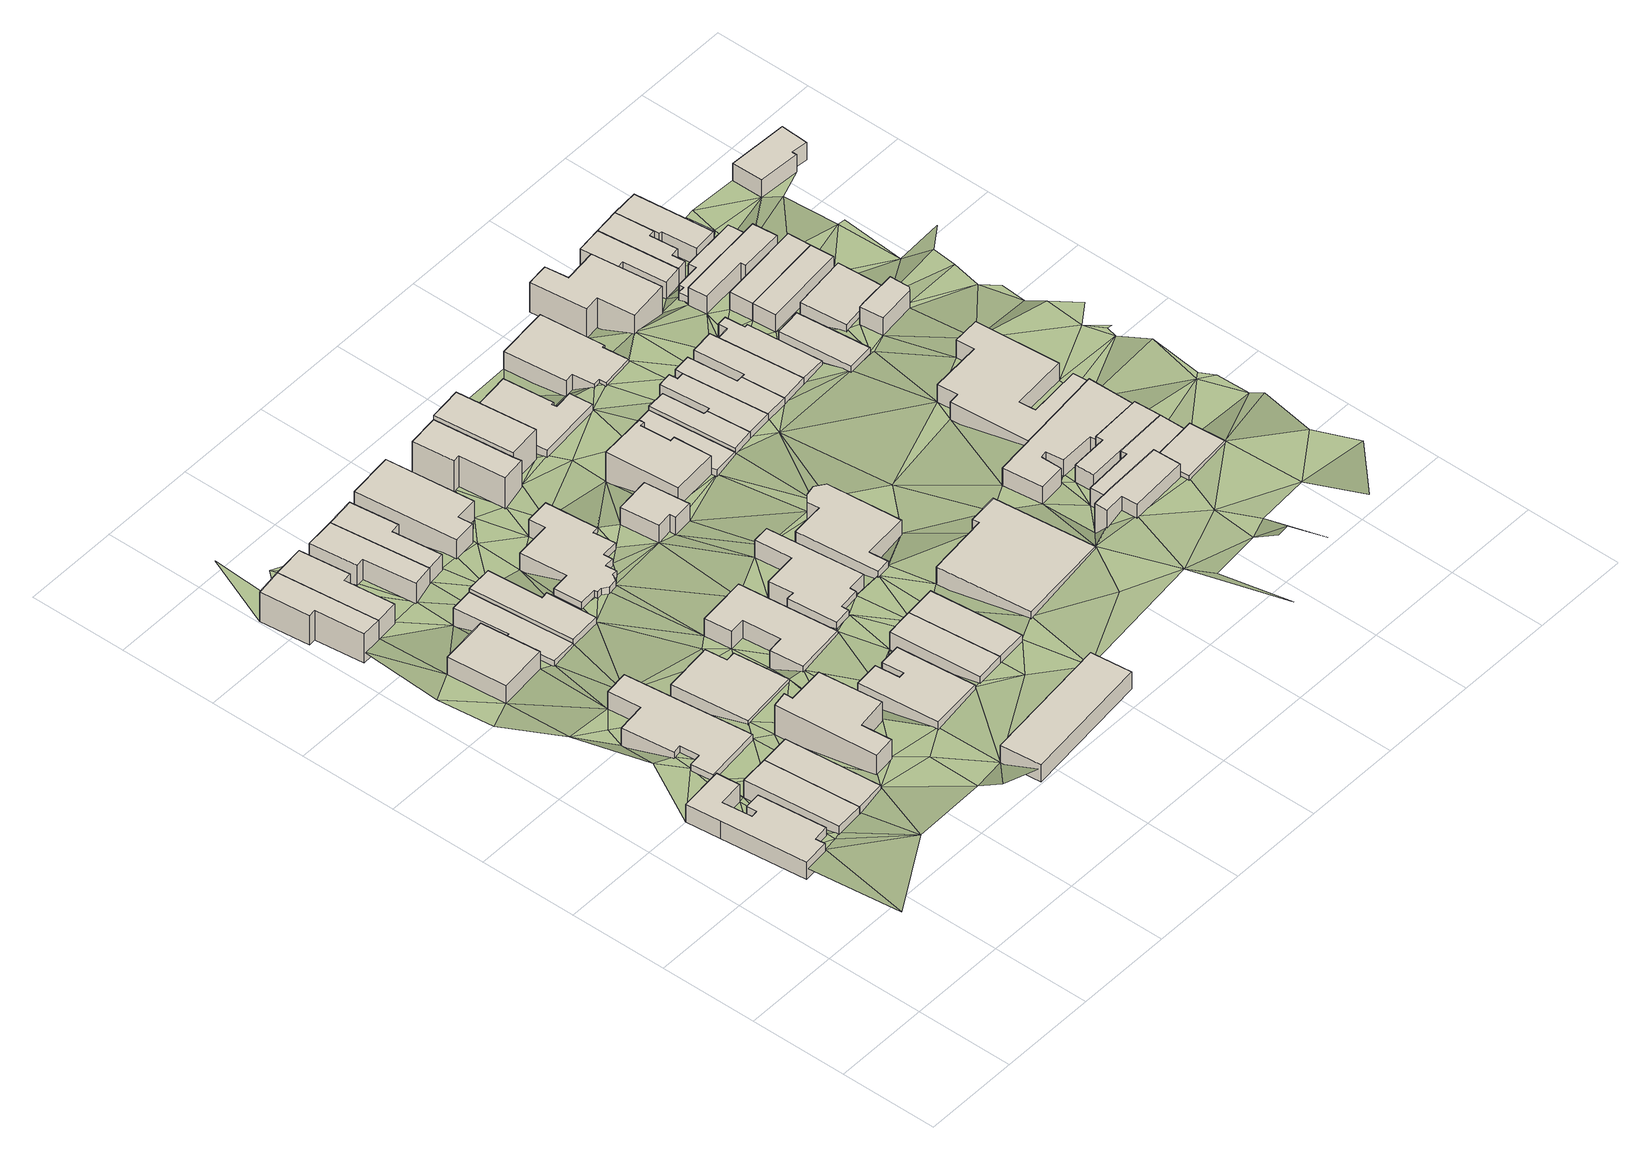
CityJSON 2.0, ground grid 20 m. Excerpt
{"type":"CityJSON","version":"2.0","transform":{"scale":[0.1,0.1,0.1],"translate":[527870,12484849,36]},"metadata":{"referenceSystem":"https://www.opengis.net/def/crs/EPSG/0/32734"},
"CityObjects":{
"building1":{"type":"Building","attributes":{"address":"3 Coronation Road Walmer Estate Cape Town","building":"house","building:levels":1,"building_height":4.1,"plus_code":"4FRW3C8R+6WP","ground_height":64.71,"roof_height":68.81},"geometry":[{"type":"Solid","lod":"1","boundaries":[[[[0,1,2,3]],[[1,4,5,2]],[[4,6,7,5]],[[6,8,9,7]],[[8,10,11,9]],[[10,12,13,11]],[[12,14,15,13]],[[14,16,17,15]],[[16,18,19,17]],[[18,20,21,19]],[[20,22,23,21]],[[22,24,25,23]],[[24,0,3,25]],[[3,2,5,7,9,11,13,15,17,19,21,23,25]],[[24,22,20,18,16,14,12,10,8,6,4,1,0]]]]}]},
"building2":{"type":"Building","attributes":{"address":"5 Coronation Road Walmer Estate Cape Town","building":"house","building:levels":1,"building_height":4.1,"plus_code":"4FRW3C8R+6XV","ground_height":64.71,"roof_height":68.81},"geometry":[{"type":"Solid","lod":"1","boundaries":[[[[26,27,28,29]],[[27,30,31,28]],[[30,32,33,31]],[[32,26,29,33]],[[29,28,31,33]],[[32,30,27,26]]]]}]},
"building3":{"type":"Building","attributes":{"address":"7 Coronation Road Walmer Estate Cape Town","building":"house","building:levels":1,"building_height":4.1,"plus_code":"4FRW3C8R+7X5","ground_height":64.71,"roof_height":68.81},"geometry":[{"type":"Solid","lod":"1","boundaries":[[[[27,26,29,28]],[[26,34,35,29]],[[34,36,37,35]],[[36,27,28,37]],[[28,29,35,37]],[[36,34,26,27]]]]}]},
"building4":{"type":"Building","attributes":{"address":"8 Princess Street Walmer Estate Cape Town","building":"house","building:levels":1,"building_height":4.1,"plus_code":"4FRW3C8R+9X4","ground_height":61.66,"roof_height":65.76},"geometry":[{"type":"Solid","lod":"1","boundaries":[[[[38,39,40,41]],[[39,42,43,40]],[[42,44,45,43]],[[44,46,47,45]],[[46,48,49,47]],[[48,50,51,49]],[[50,52,53,51]],[[52,54,55,53]],[[54,56,57,55]],[[56,38,41,57]],[[41,40,43,45,47,49,51,53,55,57]],[[56,54,52,50,48,46,44,42,39,38]]]]}]},
"building5":{"type":"Building","attributes":{"address":"5 Princess Street Walmer Estate Cape Town","building":"house","building:levels":1,"building_height":4.1,"plus_code":"4FRW3C8R+FXM","ground_height":58.16,"roof_height":62.26},"geometry":[{"type":"Solid","lod":"1","boundaries":[[[[58,59,60,61]],[[59,62,63,60]],[[62,64,65,63]],[[64,58,61,65]],[[61,60,63,65]],[[64,62,59,58]]]]}]},
"building6":{"type":"Building","attributes":{"address":"9 Coronation Road Walmer Estate Cape Town","building":"house","building:levels":2,"building_height":6.9,"plus_code":"4FRW3C8V+72H","ground_height":65.66,"roof_height":72.56},"geometry":[{"type":"Solid","lod":"1","boundaries":[[[[66,67,68,69]],[[67,70,71,68]],[[70,72,73,71]],[[72,74,75,73]],[[74,76,77,75]],[[76,78,79,77]],[[78,80,81,79]],[[80,66,69,81]],[[69,68,71,73,75,77,79,81]],[[80,78,76,74,72,70,67,66]]]]}]},
"building7":{"type":"Building","attributes":{"address":"49 Lever Street Walmer Estate Cape Town","building":"house","building:levels":2,"building_height":6.9,"plus_code":"4FRW3C8R+JWG","ground_height":52.29,"roof_height":59.19},"geometry":[{"type":"Solid","lod":"1","boundaries":[[[[82,83,84,85]],[[83,86,87,84]],[[86,88,89,87]],[[88,90,91,89]],[[90,92,93,91]],[[92,82,85,93]],[[85,84,87,89,91,93]],[[92,90,88,86,83,82]]]]}]},
"building8":{"type":"Building","attributes":{"address":"10 Princess Street Walmer Estate Cape Town","building":"house","building:levels":1,"building_height":4.1,"plus_code":"4FRW3C8V+82X","ground_height":61.66,"roof_height":65.76},"geometry":[{"type":"Solid","lod":"1","boundaries":[[[[94,95,96,97]],[[95,98,99,96]],[[98,100,101,99]],[[100,102,103,101]],[[102,104,105,103]],[[104,94,97,105]],[[97,96,99,101,103,105]],[[104,102,100,98,95,94]]]]}]},
"building9":{"type":"Building","attributes":{"address":"47 Lever Street Walmer Estate Cape Town","building":"house","building:levels":2,"building_height":6.9,"plus_code":"4FRW3C8R+HXJ","ground_height":52.29,"roof_height":59.19},"geometry":[{"type":"Solid","lod":"1","boundaries":[[[[82,92,93,85]],[[92,106,107,93]],[[106,108,109,107]],[[108,110,111,109]],[[110,112,113,111]],[[112,82,85,113]],[[85,93,107,109,111,113]],[[112,110,108,106,92,82]]]]}]},
"building10":{"type":"Building","attributes":{"address":"7 Princess Street Walmer Estate Cape Town","building":"house","building:levels":1,"building_height":4.1,"plus_code":"4FRW3C8V+G26","ground_height":54.96,"roof_height":59.06},"geometry":[{"type":"Solid","lod":"1","boundaries":[[[[114,115,116,117]],[[115,118,119,116]],[[118,120,121,119]],[[120,122,123,121]],[[122,124,125,123]],[[124,114,117,125]],[[117,116,119,121,123,125]],[[124,122,120,118,115,114]]]]}]},
"building11":{"type":"Building","attributes":{"address":"11 Coronation Road Walmer Estate Cape Town","building":"house","building:levels":1,"building_height":4.1,"plus_code":"4FRW3C8V+64R","ground_height":65.66,"roof_height":69.76},"geometry":[{"type":"Solid","lod":"1","boundaries":[[[[126,127,128,129]],[[127,130,131,128]],[[130,132,133,131]],[[132,134,135,133]],[[134,136,137,135]],[[136,138,139,137]],[[138,140,141,139]],[[140,126,129,141]],[[129,128,131,133,135,137,139,141]],[[140,138,136,134,132,130,127,126]]]]}]},
"building12":{"type":"Building","attributes":{"address":"7A Princess Street Walmer Estate Cape Town","building":"house","building:levels":1,"building_height":4.1,"plus_code":"4FRW3C8V+G2G","ground_height":55.88,"roof_height":59.98},"geometry":[{"type":"Solid","lod":"1","boundaries":[[[[142,143,144,145]],[[143,146,147,144]],[[146,148,149,147]],[[148,150,151,149]],[[150,152,153,151]],[[152,142,145,153]],[[145,144,147,149,151,153]],[[152,150,148,146,143,142]]]]}]},
"building13":{"type":"Building","attributes":{"address":"45 Lever Street Walmer Estate Cape Town","building":"house","building:levels":2,"building_height":6.9,"plus_code":"4FRW3C8V+H2R","ground_height":52.29,"roof_height":59.19},"geometry":[{"type":"Solid","lod":"1","boundaries":[[[[154,155,156,157]],[[155,158,159,156]],[[158,160,161,159]],[[160,162,163,161]],[[162,164,165,163]],[[164,154,157,165]],[[157,156,159,161,163,165]],[[164,162,160,158,155,154]]]]}]},
"building14":{"type":"Building","attributes":{"address":"Walmer Estate Cape Town","building":"yes","building:levels":1,"building_height":4.1,"plus_code":"4FRW3C8V+549","ground_height":68.45,"roof_height":72.55},"geometry":[{"type":"Solid","lod":"1","boundaries":[[[[166,167,168,169]],[[167,170,171,168]],[[170,172,173,171]],[[172,166,169,173]],[[169,168,171,173]],[[172,170,167,166]]]]}]},
"building15":{"type":"Building","attributes":{"address":"12 Princess Street Walmer Estate Cape Town","building":"house","building:levels":1,"building_height":4.1,"plus_code":"4FRW3C8V+946","ground_height":62.31,"roof_height":66.41},"geometry":[{"type":"Solid","lod":"1","boundaries":[[[[174,175,176,177]],[[175,178,179,176]],[[178,180,181,179]],[[180,182,183,181]],[[182,184,185,183]],[[184,186,187,185]],[[186,188,189,187]],[[188,174,177,189]],[[177,176,179,181,183,185,187,189]],[[188,186,184,182,180,178,175,174]]]]}]},
"building16":{"type":"Building","attributes":{"address":"43 Lever Street Walmer Estate Cape Town","building":"house","building:levels":2,"building_height":6.9,"plus_code":"4FRW3C8V+H2V","ground_height":52.29,"roof_height":59.19},"geometry":[{"type":"Solid","lod":"1","boundaries":[[[[154,164,165,157]],[[164,190,191,165]],[[190,192,193,191]],[[192,194,195,193]],[[194,196,197,195]],[[196,154,157,197]],[[157,165,191,193,195,197]],[[196,194,192,190,164,154]]]]}]},
"building17":{"type":"Building","attributes":{"address":"13 Coronation Road Walmer Estate Cape Town","building":"house","building:levels":1,"building_height":4.1,"plus_code":"4FRW3C8V+752","ground_height":66.36,"roof_height":70.46},"geometry":[{"type":"Solid","lod":"1","boundaries":[[[[198,199,200,201]],[[199,202,203,200]],[[202,204,205,203]],[[204,198,201,205]],[[201,200,203,205]],[[204,202,199,198]]]]}]},
"building18":{"type":"Building","attributes":{"address":"11 Princess Street Walmer Estate Cape Town","building":"house","building:levels":1,"building_height":4.1,"plus_code":"4FRW3C8V+G39","ground_height":55.88,"roof_height":59.98},"geometry":[{"type":"Solid","lod":"1","boundaries":[[[[206,207,208,209]],[[207,210,211,208]],[[210,212,213,211]],[[212,214,215,213]],[[214,216,217,215]],[[216,218,219,217]],[[218,220,221,219]],[[220,222,223,221]],[[222,224,225,223]],[[224,226,227,225]],[[226,228,229,227]],[[228,230,231,229]],[[230,232,233,231]],[[232,234,235,233]],[[234,236,237,235]],[[236,238,239,237]],[[238,240,241,239]],[[240,242,243,241]],[[242,244,245,243]],[[244,206,209,245]],[[209,208,211,213,215,217,219,221,223,225,227,229,231,233,235,237,239,241,243,245]],[[244,242,240,238,236,234,232,230,228,226,224,222,220,218,216,214,212,210,207,206]]]]}]},
"building19":{"type":"Building","attributes":{"address":"15 Coronation Road Walmer Estate Cape Town","building":"house","building:levels":1,"building_height":4.1,"plus_code":"4FRW3C8V+758","ground_height":66.36,"roof_height":70.46},"geometry":[{"type":"Solid","lod":"1","boundaries":[[[[199,198,201,200]],[[198,246,247,201]],[[246,248,249,247]],[[248,199,200,249]],[[200,201,247,249]],[[248,246,198,199]]]]}]},
"building20":{"type":"Building","attributes":{"address":"41 Lever Street Walmer Estate Cape Town","building":"house","building:levels":2,"building_height":6.9,"plus_code":"4FRW3C8V+J37","ground_height":53,"roof_height":59.9},"geometry":[{"type":"Solid","lod":"1","boundaries":[[[[250,251,252,253]],[[251,254,255,252]],[[254,256,257,255]],[[256,258,259,257]],[[258,260,261,259]],[[260,250,253,261]],[[253,252,255,257,259,261]],[[260,258,256,254,251,250]]]]}]},
"building21":{"type":"Building","attributes":{"address":"14 Princess Street Walmer Estate Cape Town","building":"house","building:levels":1,"building_height":4.1,"plus_code":"4FRW3C8V+95C","ground_height":63.28,"roof_height":67.38},"geometry":[{"type":"Solid","lod":"1","boundaries":[[[[262,263,264,265]],[[263,266,267,264]],[[266,268,269,267]],[[268,270,271,269]],[[270,272,273,271]],[[272,274,275,273]],[[274,276,277,275]],[[276,278,279,277]],[[278,280,281,279]],[[280,282,283,281]],[[282,284,285,283]],[[284,262,265,285]],[[265,264,267,269,271,273,275,277,279,281,283,285]],[[284,282,280,278,276,274,272,270,268,266,263,262]]]]}]},
"building22":{"type":"Building","attributes":{"address":"9A Princess Street Walmer Estate Cape Town","building":"house","building:levels":1,"building_height":4.1,"plus_code":"4FRW3C8V+F5R","ground_height":60.06,"roof_height":64.16},"geometry":[{"type":"Solid","lod":"1","boundaries":[[[[286,287,288,289]],[[287,290,291,288]],[[290,292,293,291]],[[292,294,295,293]],[[294,296,297,295]],[[296,286,289,297]],[[289,288,291,293,295,297]],[[296,294,292,290,287,286]]]]}]},
"building23":{"type":"Building","attributes":{"address":"39 Lever Street Walmer Estate Cape Town","building":"house","building:levels":3,"building_height":9.7,"plus_code":"4FRW3C8V+H4V","ground_height":53,"roof_height":62.7},"geometry":[{"type":"Solid","lod":"1","boundaries":[[[[298,299,300,301]],[[299,302,303,300]],[[302,304,305,303]],[[304,306,307,305]],[[306,308,309,307]],[[308,310,311,309]],[[310,298,301,311]],[[301,300,303,305,307,309,311]],[[310,308,306,304,302,299,298]]]]}]},
"building24":{"type":"Building","attributes":{"address":"16 Princess Street Walmer Estate Cape Town","building":"house","building:levels":1,"building_height":4.1,"plus_code":"4FRW3C8V+96F","ground_height":63.28,"roof_height":67.38},"geometry":[{"type":"Solid","lod":"1","boundaries":[[[[312,313,314,315]],[[313,316,317,314]],[[316,318,319,317]],[[318,320,321,319]],[[320,322,323,321]],[[322,324,325,323]],[[324,326,327,325]],[[326,328,329,327]],[[328,330,331,329]],[[330,312,315,331]],[[315,314,317,319,321,323,325,327,329,331]],[[330,328,326,324,322,320,318,316,313,312]]]]}]},
"building25":{"type":"Building","attributes":{"address":"17 Coronation Road Walmer Estate Cape Town","building":"house","building:levels":1,"building_height":4.1,"plus_code":"4FRW3C8V+77C","ground_height":66.36,"roof_height":70.46},"geometry":[{"type":"Solid","lod":"1","boundaries":[[[[332,333,334,335]],[[333,336,337,334]],[[336,338,339,337]],[[338,340,341,339]],[[340,342,343,341]],[[342,332,335,343]],[[335,334,337,339,341,343]],[[342,340,338,336,333,332]]]]}]},
"building26":{"type":"Building","attributes":{"address":"37 Lever Street Walmer Estate Cape Town","building":"house","building:levels":3,"building_height":9.7,"plus_code":"4FRW3C8V+J49","ground_height":54.08,"roof_height":63.78},"geometry":[{"type":"Solid","lod":"1","boundaries":[[[[344,345,346,347]],[[345,348,349,346]],[[348,350,351,349]],[[350,344,347,351]],[[347,346,349,351]],[[350,348,345,344]]]]}]},
"building27":{"type":"Building","attributes":{"address":"11 Princess Street Walmer Estate Cape Town","building":"house","building:levels":2,"building_height":6.9,"plus_code":"4FRW3C8V+G55","ground_height":57.05,"roof_height":63.95},"geometry":[{"type":"Solid","lod":"1","boundaries":[[[[352,353,354,355]],[[353,356,357,354]],[[356,358,359,357]],[[358,360,361,359]],[[360,362,363,361]],[[362,364,365,363]],[[364,366,367,365]],[[366,368,369,367]],[[368,352,355,369]],[[355,354,357,359,361,363,365,367,369]],[[368,366,364,362,360,358,356,353,352]]]]}]},
"building28":{"type":"Building","attributes":{"address":"35 Lever Street Walmer Estate Cape Town","building":"house","building:levels":1,"building_height":4.1,"plus_code":"4FRW3C8V+J5H","ground_height":54.08,"roof_height":58.18},"geometry":[{"type":"Solid","lod":"1","boundaries":[[[[370,371,372,373]],[[371,374,375,372]],[[374,376,377,375]],[[376,378,379,377]],[[378,380,381,379]],[[380,382,383,381]],[[382,384,385,383]],[[384,370,373,385]],[[373,372,375,377,379,381,383,385]],[[384,382,380,378,376,374,371,370]]]]}]},
"building29":{"type":"Building","attributes":{"address":"15 Princess Street Walmer Estate Cape Town","building":"house","building:levels":1,"building_height":4.1,"plus_code":"4FRW3C8V+G6G","ground_height":57.05,"roof_height":61.15},"geometry":[{"type":"Solid","lod":"1","boundaries":[[[[386,387,388,389]],[[387,364,390,388]],[[364,362,391,390]],[[362,392,393,391]],[[392,394,395,393]],[[394,353,396,395]],[[353,352,397,396]],[[352,398,399,397]],[[398,400,401,399]],[[400,386,389,401]],[[389,388,390,391,393,395,396,397,399,401]],[[400,398,352,353,394,392,362,364,387,386]]]]}]},
"building30":{"type":"Building","attributes":{"address":"17 Princess Street Walmer Estate Cape Town","building":"house","building:levels":1,"building_height":4.1,"plus_code":"4FRW3C8V+G72","ground_height":57.95,"roof_height":62.05},"geometry":[{"type":"Solid","lod":"1","boundaries":[[[[402,403,404,405]],[[403,406,407,404]],[[406,408,409,407]],[[408,410,411,409]],[[410,412,413,411]],[[412,402,405,413]],[[405,404,407,409,411,413]],[[412,410,408,406,403,402]]]]}]},
"building31":{"type":"Building","attributes":{"address":"21 Coronation Road Walmer Estate Cape Town","building":"house","building:levels":2,"building_height":6.9,"plus_code":"4FRW3C8V+69V","ground_height":67.24,"roof_height":74.14},"geometry":[{"type":"Solid","lod":"1","boundaries":[[[[414,415,416,417]],[[415,418,419,416]],[[418,420,421,419]],[[420,422,423,421]],[[422,424,425,423]],[[424,426,427,425]],[[426,414,417,427]],[[417,416,419,421,423,425,427]],[[426,424,422,420,418,415,414]]]]}]},
"building32":{"type":"Building","attributes":{"address":"19 Princess Street Walmer Estate Cape Town","building":"house","building:levels":1,"building_height":4.1,"plus_code":"4FRW3C8V+G7M","ground_height":57.95,"roof_height":62.05},"geometry":[{"type":"Solid","lod":"1","boundaries":[[[[428,429,430,431]],[[429,432,433,430]],[[432,434,435,433]],[[434,436,437,435]],[[436,438,439,437]],[[438,403,404,439]],[[403,402,405,404]],[[402,428,431,405]],[[431,430,433,435,437,439,404,405]],[[402,403,438,436,434,432,429,428]]]]}]},
"building33":{"type":"Building","attributes":{"address":"33 Lever Street Walmer Estate Cape Town","building":"house","building:levels":1,"building_height":4.1,"plus_code":"4FRW3C8V+J7J","ground_height":54.08,"roof_height":58.18},"geometry":[{"type":"Solid","lod":"1","boundaries":[[[[440,441,442,443]],[[441,444,445,442]],[[444,446,447,445]],[[446,448,449,447]],[[448,450,451,449]],[[450,452,453,451]],[[452,454,455,453]],[[454,456,457,455]],[[456,458,459,457]],[[458,440,443,459]],[[443,442,445,447,449,451,453,455,457,459]],[[458,456,454,452,450,448,446,444,441,440]]]]}]},
"building34":{"type":"Building","attributes":{"address":"21 Princess Street Walmer Estate Cape Town","building":"house","building:levels":1,"building_height":4.1,"plus_code":"4FRW3C8V+G7Q","ground_height":57.95,"roof_height":62.05},"geometry":[{"type":"Solid","lod":"1","boundaries":[[[[460,461,462,463]],[[461,464,465,462]],[[464,466,467,465]],[[466,429,430,467]],[[429,428,431,430]],[[428,468,469,431]],[[468,460,463,469]],[[463,462,465,467,430,431,469]],[[468,428,429,466,464,461,460]]]]}]},
"building35":{"type":"Building","attributes":{"address":"72 Upper Park Road Walmer Estate Cape Town","building":"house","building:levels":1,"building_height":4.1,"plus_code":"4FRW3C8V+798","ground_height":67.97,"roof_height":72.07},"geometry":[{"type":"Solid","lod":"1","boundaries":[[[[470,471,472,473]],[[471,474,475,472]],[[474,476,477,475]],[[476,478,479,477]],[[478,480,481,479]],[[480,482,483,481]],[[482,470,473,483]],[[473,472,475,477,479,481,483]],[[482,480,478,476,474,471,470]]]]}]},
"building36":{"type":"Building","attributes":{"address":"68 Upper Park Road Walmer Estate Cape Town","building":"house","building:levels":1,"building_height":4.1,"plus_code":"4FRW3C8V+89G","ground_height":67.24,"roof_height":71.34},"geometry":[{"type":"Solid","lod":"1","boundaries":[[[[484,485,486,487]],[[485,488,489,486]],[[488,490,491,489]],[[490,492,493,491]],[[492,494,495,493]],[[494,496,497,495]],[[496,498,499,497]],[[498,500,501,499]],[[500,502,503,501]],[[502,484,487,503]],[[487,486,489,491,493,495,497,499,501,503]],[[502,500,498,496,494,492,490,488,485,484]]]]}]},
"building37":{"type":"Building","attributes":{"address":"70 Upper Park Road Walmer Estate Cape Town","building":"house","building:levels":1,"building_height":4.1,"plus_code":"4FRW3C8V+79Q","ground_height":67.97,"roof_height":72.07},"geometry":[{"type":"Solid","lod":"1","boundaries":[[[[476,504,505,477]],[[504,506,507,505]],[[506,508,509,507]],[[508,510,511,509]],[[510,512,513,511]],[[512,478,479,513]],[[478,476,477,479]],[[477,505,507,509,511,513,479]],[[478,512,510,508,506,504,476]]]]}]},
"building38":{"type":"Building","attributes":{"address":"23 Princess Street Walmer Estate Cape Town","building":"house","building:levels":1,"building_height":4.1,"plus_code":"4FRW3C8V+G8M","ground_height":57.95,"roof_height":62.05},"geometry":[{"type":"Solid","lod":"1","boundaries":[[[[514,515,516,517]],[[515,518,519,516]],[[518,520,521,519]],[[520,460,463,521]],[[460,468,469,463]],[[468,522,523,469]],[[522,514,517,523]],[[517,516,519,521,463,469,523]],[[522,468,460,520,518,515,514]]]]}]},
"building39":{"type":"Building","attributes":{"address":"74 Upper Park Road Walmer Estate Cape Town","building":"house","building:levels":1,"building_height":4.1,"plus_code":"4FRW3C8V+6CV","ground_height":67.97,"roof_height":72.07},"geometry":[{"type":"Solid","lod":"1","boundaries":[[[[474,471,472,475]],[[471,524,525,472]],[[524,526,527,525]],[[526,528,529,527]],[[528,474,475,529]],[[475,472,525,527,529]],[[528,526,524,471,474]]]]}]},
"building40":{"type":"Building","attributes":{"address":"25 Princess Street Walmer Estate Cape Town","building":"house","building:levels":1,"building_height":4.1,"plus_code":"4FRW3C8V+G8H","ground_height":57.95,"roof_height":62.05},"geometry":[{"type":"Solid","lod":"1","boundaries":[[[[514,522,523,517]],[[522,530,531,523]],[[530,532,533,531]],[[532,534,535,533]],[[534,536,537,535]],[[536,538,539,537]],[[538,540,541,539]],[[540,514,517,541]],[[517,523,531,533,535,537,539,541]],[[540,538,536,534,532,530,522,514]]]]}]},
"building41":{"type":"Building","attributes":{"address":"20 Princess Street Walmer Estate Cape Town","building":"house","building:levels":1,"building_height":4.1,"plus_code":"4FRW3C8V+99H","ground_height":64.78,"roof_height":68.88},"geometry":[{"type":"Solid","lod":"1","boundaries":[[[[542,543,544,545]],[[543,546,547,544]],[[546,548,549,547]],[[548,550,551,549]],[[550,552,553,551]],[[552,554,555,553]],[[554,556,557,555]],[[556,558,559,557]],[[558,560,561,559]],[[560,562,563,561]],[[562,564,565,563]],[[564,542,545,565]],[[545,544,547,549,551,553,555,557,559,561,563,565]],[[564,562,560,558,556,554,552,550,548,546,543,542]]]]}]},
"building42":{"type":"Building","attributes":{"address":"31 Lever Street Walmer Estate Cape Town","building":"house","building:levels":2,"building_height":6.9,"plus_code":"4FRW3C8V+J8V","ground_height":54.93,"roof_height":61.83},"geometry":[{"type":"Solid","lod":"1","boundaries":[[[[566,567,568,569]],[[567,570,571,568]],[[570,572,573,571]],[[572,574,575,573]],[[574,576,577,575]],[[576,578,579,577]],[[578,580,581,579]],[[580,566,569,581]],[[569,568,571,573,575,577,579,581]],[[580,578,576,574,572,570,567,566]]]]}]},
"building43":{"type":"Building","attributes":{"address":"27 Princess Street Walmer Estate Cape Town","building":"house","building:levels":1,"building_height":4.1,"plus_code":"4FRW3C8V+G93","ground_height":58.44,"roof_height":62.54},"geometry":[{"type":"Solid","lod":"1","boundaries":[[[[582,583,584,585]],[[583,586,587,584]],[[586,588,589,587]],[[588,582,585,589]],[[585,584,587,589]],[[588,586,583,582]]]]}]},
"building44":{"type":"Building","attributes":{"address":"29 Lever Street Walmer Estate Cape Town","building":"house","building:levels":1,"building_height":4.1,"plus_code":"4FRW3C8V+J9M","ground_height":55.48,"roof_height":59.58},"geometry":[{"type":"Solid","lod":"1","boundaries":[[[[590,591,592,593]],[[591,594,595,592]],[[594,596,597,595]],[[596,598,599,597]],[[598,600,601,599]],[[600,590,593,601]],[[593,592,595,597,599,601]],[[600,598,596,594,591,590]]]]}]},
"building45":{"type":"Building","attributes":{"address":"66A Upper Park Road Walmer Estate Cape Town","building":"house","building:levels":1,"building_height":4.1,"plus_code":"4FRW3C8V+FCW","ground_height":61.55,"roof_height":65.65},"geometry":[{"type":"Solid","lod":"1","boundaries":[[[[602,603,604,605]],[[603,606,607,604]],[[606,608,609,607]],[[608,610,611,609]],[[610,612,613,611]],[[612,602,605,613]],[[605,604,607,609,611,613]],[[612,610,608,606,603,602]]]]}]},
"building46":{"type":"Building","attributes":{"address":"66 Upper Park Road Walmer Estate Cape Town","building":"house","building:levels":1,"building_height":4.1,"plus_code":"4FRW3C8V+GC7","ground_height":58.44,"roof_height":62.54},"geometry":[{"type":"Solid","lod":"1","boundaries":[[[[614,615,616,617]],[[615,618,619,616]],[[618,620,621,619]],[[620,622,623,621]],[[622,624,625,623]],[[624,614,617,625]],[[617,616,619,621,623,625]],[[624,622,620,618,615,614]]]]}]},
"building47":{"type":"Building","attributes":{"address":"Upper Park Road Walmer Estate Cape Town","building":"house","building:levels":1,"building_height":4.1,"plus_code":"4FRW3C8V+HC2","ground_height":58.44,"roof_height":62.54},"geometry":[{"type":"Solid","lod":"1","boundaries":[[[[626,627,628,629]],[[627,630,631,628]],[[630,632,633,631]],[[632,626,629,633]],[[629,628,631,633]],[[632,630,627,626]]]]}]},
"building48":{"type":"Building","attributes":{"address":"60 Upper Park Road Walmer Estate Cape Town","building":"house","building:levels":1,"building_height":4.1,"plus_code":"4FRW3C8V+H9X","ground_height":58.44,"roof_height":62.54},"geometry":[{"type":"Solid","lod":"1","boundaries":[[[[634,635,636,637]],[[635,638,639,636]],[[638,640,641,639]],[[640,642,643,641]],[[642,644,645,643]],[[644,646,647,645]],[[646,634,637,647]],[[637,636,639,641,643,645,647]],[[646,644,642,640,638,635,634]]]]}]},
"building49":{"type":"Building","attributes":{"address":"62 Upper Park Road Walmer Estate Cape Town","building":"house","building:levels":1,"building_height":4.1,"plus_code":"4FRW3C8V+HC6","ground_height":58.44,"roof_height":62.54},"geometry":[{"type":"Solid","lod":"1","boundaries":[[[[627,626,629,628]],[[626,648,649,629]],[[648,650,651,649]],[[650,627,628,651]],[[628,629,649,651]],[[650,648,626,627]]]]}]},
"building50":{"type":"Building","attributes":{"address":"27 Lever Street Walmer Estate Cape Town","building":"house","building:levels":1,"building_height":4.1,"plus_code":"4FRW3C8V+J9W","ground_height":55.48,"roof_height":59.58},"geometry":[{"type":"Solid","lod":"1","boundaries":[[[[652,590,593,653]],[[590,600,601,593]],[[600,654,655,601]],[[654,656,657,655]],[[656,658,659,657]],[[658,660,661,659]],[[660,662,663,661]],[[662,652,653,663]],[[653,593,601,655,657,659,661,663]],[[662,660,658,656,654,600,590,652]]]]}]},
"building51":{"type":"Building","attributes":{"address":"58 Upper Park Road Walmer Estate Cape Town","building":"house","building:levels":1,"building_height":4.1,"plus_code":"4FRW3C8V+J95","ground_height":55.48,"roof_height":59.58},"geometry":[{"type":"Solid","lod":"1","boundaries":[[[[664,665,666,667]],[[665,668,669,666]],[[668,670,671,669]],[[670,672,673,671]],[[672,674,675,673]],[[674,676,677,675]],[[676,678,679,677]],[[678,664,667,679]],[[667,666,669,671,673,675,677,679]],[[678,676,674,672,670,668,665,664]]]]}]},
"building52":{"type":"Building","attributes":{"address":"25 Lever Street Walmer Estate Cape Town","building":"house","building:levels":1,"building_height":4.1,"plus_code":"4FRW3C8V+MC6","ground_height":55.48,"roof_height":59.58},"geometry":[{"type":"Solid","lod":"1","boundaries":[[[[680,652,653,681]],[[652,662,663,653]],[[662,682,683,663]],[[682,684,685,683]],[[684,686,687,685]],[[686,688,689,687]],[[688,690,691,689]],[[690,680,681,691]],[[681,653,663,683,685,687,689,691]],[[690,688,686,684,682,662,652,680]]]]}]},
"building53":{"type":"Building","attributes":{"address":"19 Lever Street Walmer Estate Cape Town","building":"house","building:levels":1,"building_height":4.1,"plus_code":"4FRW3C8V+JGJ","ground_height":55.81,"roof_height":59.91},"geometry":[{"type":"Solid","lod":"1","boundaries":[[[[692,693,694,695]],[[693,696,697,694]],[[696,698,699,697]],[[698,700,701,699]],[[700,702,703,701]],[[702,692,695,703]],[[695,694,697,699,701,703]],[[702,700,698,696,693,692]]]]}]},
"terrain1":{"type":"TINRelief","geometry":[{"type":"CompositeSurface","lod":"1","boundaries":[[[704,705,706]],[[704,707,705]],[[708,705,709]],[[10,16,14]],[[14,12,10]],[[710,708,709]],[[707,709,705]],[[710,709,711]],[[16,10,18]],[[707,711,709]],[[711,8,710]],[[18,10,8]],[[22,20,712]],[[30,8,711]],[[713,22,712]],[[714,711,707]],[[18,8,30]],[[20,18,30]],[[30,715,20]],[[715,716,20]],[[20,716,712]],[[715,30,27]],[[707,717,714]],[[712,718,713]],[[716,715,27]],[[44,713,718]],[[44,719,713]],[[718,712,720]],[[720,721,718]],[[44,722,719]],[[707,723,717]],[[724,719,58]],[[27,725,716]],[[726,724,58]],[[39,719,722]],[[722,44,42]],[[719,39,58]],[[717,727,36]],[[36,725,27]],[[726,58,64]],[[39,722,42]],[[727,717,728]],[[64,729,726]],[[727,80,36]],[[36,80,725]],[[730,717,723]],[[717,730,728]],[[731,725,80]],[[59,58,39]],[[731,95,725]],[[729,64,732]],[[80,78,731]],[[723,733,167]],[[725,95,38]],[[723,167,730]],[[38,734,39]],[[735,728,736]],[[733,737,167]],[[39,734,59]],[[738,728,730]],[[64,118,732]],[[76,739,78]],[[731,78,740]],[[736,728,738]],[[730,167,738]],[[62,118,64]],[[95,741,38]],[[59,734,742]],[[74,739,76]],[[59,742,62]],[[734,38,743]],[[744,83,82]],[[739,740,78]],[[118,745,732]],[[742,746,62]],[[736,738,140]],[[118,62,746]],[[140,74,736]],[[740,739,74]],[[747,745,748]],[[749,38,741]],[[750,743,38]],[[167,751,738]],[[752,745,118]],[[748,745,752]],[[82,112,753]],[[749,750,38]],[[754,740,74]],[[74,140,754]],[[755,756,741]],[[748,752,757]],[[748,155,112]],[[752,118,142]],[[757,155,748]],[[740,184,756]],[[740,754,184]],[[112,155,753]],[[754,140,138]],[[758,757,752]],[[741,756,178]],[[178,749,741]],[[178,756,184]],[[752,142,759]],[[751,167,760]],[[132,138,136]],[[136,134,132]],[[753,155,154]],[[178,175,749]],[[750,749,175]],[[182,178,184]],[[759,142,152]],[[754,138,761]],[[180,178,182]],[[762,750,763]],[[202,138,132]],[[762,152,764]],[[167,765,760]],[[152,766,759]],[[763,767,762]],[[763,750,768]],[[769,770,751]],[[175,771,750]],[[132,770,202]],[[751,760,769]],[[202,761,138]],[[750,771,768]],[[769,202,770]],[[768,772,763]],[[152,762,212]],[[212,762,767]],[[773,766,152]],[[175,774,771]],[[766,775,776]],[[760,777,769]],[[212,767,778]],[[773,775,766]],[[771,779,768]],[[175,780,774]],[[152,781,773]],[[152,212,781]],[[761,782,272]],[[783,761,202]],[[782,761,783]],[[773,250,775]],[[272,780,761]],[[250,784,775]],[[202,199,783]],[[777,760,785]],[[786,787,774]],[[788,773,781]],[[268,780,272]],[[268,272,270]],[[760,765,785]],[[789,786,790]],[[791,783,199]],[[781,212,207]],[[792,783,793]],[[774,780,292]],[[786,774,292]],[[788,781,794]],[[793,783,791]],[[210,207,212]],[[795,788,794]],[[780,268,263]],[[199,248,791]],[[796,790,797]],[[292,790,786]],[[781,207,794]],[[765,798,785]],[[799,250,260]],[[292,780,263]],[[797,790,292]],[[800,793,791]],[[263,268,266]],[[284,801,793]],[[248,785,798]],[[791,248,800]],[[802,797,803]],[[207,804,794]],[[793,800,284]],[[290,803,797]],[[290,797,292]],[[805,260,794]],[[206,804,207]],[[794,804,805]],[[248,798,340]],[[800,248,340]],[[263,296,292]],[[798,765,806]],[[299,260,805]],[[294,292,296]],[[284,800,322]],[[804,807,805]],[[296,263,262]],[[322,262,284]],[[804,206,808]],[[340,809,800]],[[299,344,260]],[[262,286,296]],[[206,803,366]],[[290,366,803]],[[318,262,322]],[[366,290,287]],[[810,806,765]],[[808,206,811]],[[287,286,812]],[[813,328,809]],[[316,286,262]],[[340,814,809]],[[812,815,287]],[[816,817,808]],[[320,318,322]],[[798,806,335]],[[811,206,366]],[[318,316,262]],[[815,366,287]],[[812,286,818]],[[816,808,819]],[[814,813,809]],[[819,808,811]],[[820,814,340]],[[815,812,818]],[[286,316,818]],[[819,371,816]],[[350,816,371]],[[821,815,818]],[[806,810,335]],[[822,818,316]],[[366,387,811]],[[813,814,823]],[[824,810,825]],[[350,371,826]],[[827,813,828]],[[387,366,364]],[[811,829,819]],[[830,818,822]],[[828,813,823]],[[360,831,832]],[[831,360,358]],[[833,360,832]],[[822,827,834]],[[810,835,335]],[[387,829,811]],[[360,833,392]],[[362,360,392]],[[370,826,371]],[[836,418,335]],[[335,490,823]],[[837,810,824]],[[835,836,335]],[[490,335,418]],[[834,830,822]],[[834,827,828]],[[838,839,840]],[[823,488,828]],[[387,410,829]],[[488,823,490]],[[836,835,841]],[[839,838,842]],[[835,810,843]],[[418,482,490]],[[470,482,418]],[[826,370,441]],[[843,810,837]],[[844,370,839]],[[834,845,830]],[[839,842,844]],[[410,436,829]],[[842,829,846]],[[490,482,847]],[[848,837,849]],[[408,850,851]],[[842,846,844]],[[408,436,410]],[[370,844,441]],[[852,408,851]],[[846,829,853]],[[854,845,834]],[[436,853,829]],[[408,852,436]],[[488,552,828]],[[847,482,510]],[[510,482,512]],[[855,844,846]],[[837,848,856]],[[857,856,848]],[[837,856,843]],[[846,853,858]],[[835,843,859]],[[860,847,510]],[[548,834,828]],[[860,861,847]],[[512,482,480]],[[862,854,834]],[[863,861,860]],[[864,835,859]],[[853,436,865]],[[865,436,434]],[[466,434,432]],[[506,860,510]],[[488,866,552]],[[432,429,466]],[[552,548,828]],[[865,434,466]],[[867,853,865]],[[478,512,480]],[[856,868,843]],[[508,506,510]],[[865,466,464]],[[869,860,506]],[[864,859,471]],[[834,870,862]],[[461,460,464]],[[867,865,518]],[[859,843,871]],[[866,488,872]],[[518,865,464]],[[873,874,867]],[[518,460,520]],[[464,460,518]],[[834,548,870]],[[843,868,871]],[[875,873,867]],[[867,518,875]],[[873,574,876]],[[548,552,550]],[[870,877,862]],[[875,574,873]],[[574,878,876]],[[875,518,515]],[[576,574,875]],[[879,877,870]],[[515,514,880]],[[881,882,868]],[[883,515,880]],[[872,556,866]],[[640,875,515]],[[870,548,884]],[[562,560,558]],[[476,474,885]],[[870,583,879]],[[886,871,868]],[[640,515,883]],[[887,879,583]],[[888,887,889]],[[543,884,548]],[[543,548,546]],[[875,638,890]],[[883,889,640]],[[640,638,875]],[[891,870,884]],[[887,583,630]],[[886,868,882]],[[627,889,887]],[[562,558,564]],[[556,872,504]],[[892,885,871]],[[627,887,630]],[[640,889,650]],[[893,476,885]],[[582,630,583]],[[893,504,476]],[[627,650,889]],[[894,890,638]],[[891,884,608]],[[894,638,635]],[[598,890,894]],[[582,891,895]],[[543,608,884]],[[566,890,594]],[[594,890,598]],[[871,886,896]],[[893,556,504]],[[606,895,891]],[[630,582,620]],[[897,598,894]],[[894,898,897]],[[606,891,608]],[[895,620,582]],[[596,594,598]],[[608,543,542]],[[642,640,650]],[[897,600,598]],[[896,892,871]],[[892,893,885]],[[895,606,899]],[[603,899,606]],[[900,558,556]],[[897,670,600]],[[900,564,558]],[[644,642,650]],[[608,542,610]],[[630,620,901]],[[670,668,600]],[[654,600,668]],[[556,893,902]],[[903,542,564]],[[656,654,658]],[[893,892,904]],[[654,668,686]],[[644,650,648]],[[893,904,905]],[[900,556,902]],[[654,686,658]],[[893,905,902]],[[900,903,564]],[[658,682,660]],[[658,686,684]],[[618,901,620]],[[658,684,682]],[[662,660,682]],[[610,542,906]],[[668,665,686]],[[542,903,907]],[[906,908,610]],[[909,542,907]],[[648,646,644]],[[542,909,906]],[[910,903,900]],[[665,688,686]],[[908,911,602]],[[910,912,903]],[[913,618,602]],[[634,646,648]],[[690,688,914]],[[907,903,915]],[[913,901,618]],[[911,908,906]],[[914,688,665]],[[626,901,916]],[[602,911,917]],[[917,913,602]],[[909,918,906]],[[648,626,916]],[[919,914,920]],[[916,901,913]],[[665,634,696]],[[648,921,634]],[[665,696,914]],[[696,920,914]],[[916,921,648]],[[913,922,916]],[[923,913,917]],[[696,634,921]],[[920,696,693]],[[696,921,698]]]}]}
},
"vertices":[
[25,271,130],[80,276,130],[80,276,171],[25,271,171],[78,296,130],[78,296,171],[111,300,130],[111,300,171],[97,440,130],[97,440,171],[63,437,130],[63,437,171],[65,416,130],[65,416,171],[51,414,130],[51,414,171],[44,475,130],[44,475,171],[96,480,130],[96,480,171],[92,528,130],[92,528,171],[0,519,130],[0,519,171],[7,448,130],[7,448,171],
[186,290,130],[169,487,130],[169,487,171],[186,290,171],[109,482,130],[109,482,171],[127,285,130],[127,285,171],
[249,296,130],[249,296,171],[231,493,130],[231,493,171],
[199,823,99],[149,818,99],[149,818,140],[199,823,140],[156,750,99],[156,750,140],[96,743,99],[96,743,140],[108,636,99],[108,636,140],[126,639,99],[126,639,140],[130,599,99],[130,599,140],[104,596,99],[104,596,140],[109,550,99],[109,550,140],[228,563,99],[228,563,140],
[76,981,64],[177,991,64],[177,991,105],[76,981,105],[165,1113,64],[165,1113,105],[65,1103,64],[65,1103,105],
[271,324,139],[317,329,139],[317,329,208],[271,324,208],[311,391,139],[311,391,208],[377,401,139],[377,401,208],[363,530,139],[363,530,208],[286,523,139],[286,523,208],[285,541,139],[285,541,208],[253,535,139],[253,535,208],
[60,1476,6],[4,1468,6],[4,1468,75],[60,1476,75],[15,1366,6],[15,1366,75],[30,1368,6],[30,1368,75],[41,1267,6],[41,1267,75],[82,1270,6],[82,1270,75],
[334,758,99],[231,747,99],[231,747,140],[334,758,140],[248,589,99],[248,589,140],[371,602,99],[371,602,140],[359,715,99],[359,715,140],[339,713,99],[339,713,140],
[130,1275,6],[130,1275,75],[119,1377,6],[119,1377,75],[137,1379,6],[137,1379,75],[125,1483,6],[125,1483,75],
[254,983,32],[235,1198,32],[235,1198,73],[254,983,73],[188,1194,32],[188,1194,73],[200,1081,32],[200,1081,73],[190,1080,32],[190,1080,73],[200,980,32],[200,980,73],
[423,315,139],[532,325,139],[532,325,180],[423,315,180],[517,486,139],[517,486,180],[472,482,139],[472,482,180],[476,437,139],[476,437,180],[464,436,139],[464,436,180],[459,486,139],[459,486,180],[407,481,139],[407,481,180],
[235,1198,42],[254,983,42],[254,983,82],[235,1198,82],[320,988,42],[320,988,82],[312,1091,42],[312,1091,82],[298,1089,42],[298,1089,82],[289,1202,42],[289,1202,82],
[211,1486,6],[149,1481,6],[149,1481,75],[211,1486,75],[161,1384,6],[161,1384,75],[178,1386,6],[178,1386,75],[191,1279,6],[191,1279,75],[235,1286,6],[235,1286,75],
[697,209,167],[425,180,167],[425,180,208],[697,209,208],[434,96,167],[434,96,208],[706,125,167],[706,125,208],
[487,813,106],[385,803,106],[385,803,147],[487,813,147],[391,747,106],[391,747,147],[423,750,106],[423,750,147],[431,672,106],[431,672,147],[397,668,106],[397,668,147],[404,599,106],[404,599,147],[508,610,106],[508,610,147],
[274,1291,6],[274,1291,75],[262,1392,6],[262,1392,75],[282,1394,6],[282,1394,75],[270,1493,6],[270,1493,75],
[607,333,146],[589,521,146],[589,521,187],[607,333,187],[531,515,146],[531,515,187],[547,327,146],[547,327,187],
[478,1234,42],[428,1229,42],[428,1229,82],[478,1234,82],[431,1195,42],[431,1195,82],[356,1188,42],[356,1188,82],[366,1092,42],[366,1092,82],[327,1088,42],[327,1088,82],[332,1030,42],[332,1030,82],[368,1033,42],[368,1033,82],[369,1026,42],[369,1026,82],[380,1027,42],[380,1027,82],[391,1018,42],[391,1018,82],[410,1021,42],[410,1021,82],[418,1034,42],[418,1034,82],[429,1035,42],[429,1035,82],[427,1057,42],[427,1057,82],[447,1058,42],[447,1058,82],[445,1077,42],[445,1077,82],[480,1080,42],[480,1080,82],[475,1125,42],[475,1125,82],[488,1126,42],[488,1126,82],
[671,339,146],[671,339,187],[653,527,146],[653,527,187],
[289,1499,13],[311,1290,13],[311,1290,82],[289,1499,82],[359,1295,13],[359,1295,82],[356,1325,13],[356,1325,82],[403,1329,13],[403,1329,82],[384,1509,13],[384,1509,82],
[614,858,115],[579,855,115],[579,855,156],[614,858,156],[587,779,115],[587,779,156],[517,772,115],[517,772,156],[523,722,115],[523,722,156],[506,721,115],[506,721,156],[516,619,115],[516,619,156],[552,623,115],[552,623,156],[551,638,115],[551,638,156],[595,643,115],[595,643,156],[594,656,115],[594,656,156],[635,660,115],[635,660,156],
[601,1018,83],[591,1110,83],[591,1110,124],[601,1018,124],[518,1102,83],[518,1102,124],[527,1023,83],[527,1023,124],[559,1027,83],[559,1027,124],[560,1014,83],[560,1014,124],
[488,1491,13],[424,1484,13],[424,1484,110],[488,1491,110],[434,1399,13],[434,1399,110],[448,1401,13],[448,1401,110],[458,1306,13],[458,1306,110],[508,1312,13],[508,1312,110],[505,1329,13],[505,1329,110],
[763,850,115],[743,864,115],[743,864,156],[763,850,156],[722,859,115],[722,859,156],[707,846,115],[707,846,156],[709,822,115],[709,822,156],[640,816,115],[640,816,156],[656,646,115],[656,646,156],[686,649,115],[686,649,156],[682,688,115],[682,688,156],[777,696,115],[777,696,156],
[916,383,146],[894,591,146],[894,591,187],[916,383,187],[831,585,146],[831,585,187],[833,571,146],[833,571,187],[704,557,146],[704,557,187],[724,363,146],[724,363,187],
[488,1491,23],[505,1329,23],[505,1329,120],[488,1491,120],[574,1336,23],[574,1336,120],[556,1498,23],[556,1498,120],
[715,1066,53],[709,1144,53],[709,1144,122],[715,1066,122],[699,1143,53],[699,1143,122],[694,1205,53],[694,1205,122],[704,1206,53],[704,1206,122],[703,1213,53],[703,1213,122],[703,1216,53],[703,1216,122],[606,1209,53],[606,1209,122],[619,1058,53],[619,1058,122],
[676,1495,23],[573,1484,23],[573,1484,65],[676,1495,65],[590,1325,23],[590,1325,65],[726,1339,23],[726,1339,65],[721,1386,23],[721,1386,65],[683,1382,23],[683,1382,65],[681,1392,23],[681,1392,65],[687,1392,23],[687,1392,65],
[754,1238,53],[702,1233,53],[702,1233,94],[754,1238,94],[703,1216,94],[703,1213,94],[711,1214,53],[711,1214,94],[718,1145,53],[718,1145,94],[709,1144,94],[715,1066,94],[717,1055,53],[717,1055,94],[770,1060,53],[770,1060,94],
[817,1066,62],[809,1155,62],[809,1155,103],[817,1066,103],[801,1155,62],[801,1155,103],[793,1240,62],[793,1240,103],[754,1238,62],[754,1238,103],[770,1060,62],[770,1060,103],
[1131,435,155],[1009,430,155],[1009,430,224],[1131,435,224],[966,427,155],[966,427,224],[967,400,155],[967,400,224],[1008,403,155],[1008,403,224],[1010,370,155],[1010,370,224],[1133,378,155],[1133,378,224],
[870,1071,62],[852,1245,62],[852,1245,103],[870,1071,103],[837,1244,62],[837,1244,103],[835,1261,62],[835,1261,103],[806,1258,62],[806,1258,103],[816,1156,62],[816,1156,103],
[836,1548,23],[727,1537,23],[727,1537,65],[836,1548,65],[740,1410,23],[740,1410,65],[759,1412,23],[759,1412,65],[764,1368,23],[764,1368,65],[779,1369,23],[779,1369,65],[780,1355,23],[780,1355,65],[849,1363,23],[849,1363,65],[843,1416,23],[843,1416,65],[849,1416,23],[849,1416,65],
[910,1164,62],[898,1163,62],[898,1163,103],[910,1164,103],[888,1265,62],[888,1265,103],[851,1261,62],[851,1261,103],[918,1075,62],[918,1075,103],
[1009,430,162],[1131,435,162],[1131,435,203],[1009,430,203],[1220,443,162],[1220,443,203],[1219,495,162],[1219,495,203],[1108,490,162],[1108,490,203],[1109,477,162],[1109,477,203],[1006,471,162],[1006,471,203],
[1216,550,155],[1214,649,155],[1214,649,196],[1216,550,196],[953,621,155],[953,621,196],[962,539,155],[962,539,196],[1017,544,155],[1017,544,196],[1016,587,155],[1016,587,196],[1030,590,155],[1030,590,196],[1035,554,155],[1035,554,196],[1107,556,155],[1107,556,196],[1108,545,155],[1108,545,196],
[1216,550,162],[1216,550,203],[1108,545,162],[1108,545,203],[1109,530,162],[1109,530,203],[1033,527,162],[1033,527,203],[1035,487,162],[1035,487,203],
[958,1255,62],[956,1273,62],[956,1273,103],[958,1255,103],[907,1268,62],[907,1268,103],[917,1164,62],[917,1164,103],[976,1082,62],[976,1082,103],
[1137,362,162],[1137,362,203],[1242,371,162],[1242,371,203],[1236,444,162],[1236,444,203],
[1028,1085,62],[1028,1085,103],[1014,1239,62],[1014,1239,103],[1007,1238,62],[1007,1238,103],[1003,1279,62],[1003,1279,103],[983,1277,62],[983,1277,103],[984,1258,62],[984,1258,103],
[1216,903,130],[1160,899,130],[1160,899,171],[1216,903,171],[1163,861,130],[1163,861,171],[1056,853,130],[1056,853,171],[1060,811,130],[1060,811,171],[1038,809,130],[1038,809,171],[1051,646,130],[1051,646,171],[1229,661,130],[1229,661,171],[1226,695,130],[1226,695,171],[1117,686,130],[1117,686,171],[1114,720,130],[1114,720,171],[1230,729,130],[1230,729,171],
[976,1553,32],[907,1545,32],[907,1545,101],[976,1553,101],[901,1593,32],[901,1593,101],[855,1588,32],[855,1588,101],[868,1472,32],[868,1472,101],[900,1476,32],[900,1476,101],[909,1400,32],[909,1400,101],[993,1410,32],[993,1410,101],
[1086,1190,67],[1031,1184,67],[1031,1184,108],[1086,1190,108],[1046,1035,67],[1046,1035,108],[1101,1040,67],[1101,1040,108],
[1044,1597,38],[991,1591,38],[991,1591,78],[1044,1597,78],[999,1513,38],[999,1513,78],[1013,1515,38],[1013,1515,78],[1023,1427,38],[1023,1427,78],[1062,1432,38],[1062,1432,78],
[1231,1105,98],[1155,1099,98],[1155,1099,139],[1231,1105,139],[1141,1097,98],[1141,1097,139],[1146,1049,98],[1146,1049,139],[1226,1057,98],[1226,1057,139],[1233,1064,98],[1233,1064,139],
[1155,1099,67],[1231,1105,67],[1231,1105,108],[1155,1099,108],[1224,1215,67],[1224,1215,108],[1109,1202,67],[1109,1202,108],[1118,1106,67],[1118,1106,108],[1156,1111,67],[1156,1111,108],
[1227,1278,67],[1055,1262,67],[1055,1262,108],[1227,1278,108],[1059,1214,67],[1059,1214,108],[1231,1230,67],[1231,1230,108],
[1203,1387,67],[1021,1371,67],[1021,1371,108],[1203,1387,108],[1014,1370,67],[1014,1370,108],[1017,1332,67],[1017,1332,108],[1117,1341,67],[1117,1341,108],[1118,1330,67],[1118,1330,108],[1208,1337,67],[1208,1337,108],
[1224,1326,67],[1224,1326,108],[1051,1309,67],[1051,1309,108],
[1097,1603,38],[1097,1603,78],[1083,1435,38],[1083,1435,78],[1080,1462,38],[1080,1462,78],[1098,1464,38],[1098,1464,78],[1092,1522,38],[1092,1522,78],[1105,1523,38],[1105,1523,78],
[1203,1387,38],[1198,1437,38],[1198,1437,78],[1203,1387,78],[1081,1427,38],[1081,1427,78],[1083,1411,38],[1083,1411,78],[1032,1406,38],[1032,1406,78],[1033,1396,38],[1033,1396,78],[1018,1395,38],[1018,1395,78],[1021,1371,38],[1021,1371,78],
[1152,1607,38],[1152,1607,78],[1106,1512,38],[1106,1512,78],[1112,1512,38],[1112,1512,78],[1119,1440,38],[1119,1440,78],[1169,1445,38],[1169,1445,78],[1167,1467,38],[1167,1467,78],
[1437,1519,41],[1314,1525,41],[1314,1525,82],[1437,1519,82],[1315,1461,41],[1315,1461,82],[1400,1456,41],[1400,1456,82],[1400,1466,41],[1400,1466,82],[1434,1462,41],[1434,1462,82],
[24,59,187],[80,276,157],[25,271,157],[188,156,187],[78,296,157],[110,280,157],[111,300,157],[127,285,157],[104,596,130],[73,652,130],[186,290,157],[110,530,130],[109,550,130],[249,296,167],[108,636,130],[55,823,99],[130,599,130],[126,639,130],[110,785,99],[357,172,167],[20,961,64],[228,563,130],[7,1076,64],[271,324,167],[317,329,167],[41,1267,32],[359,280,167],[248,589,139],[82,1270,32],[362,121,200],[200,980,64],[311,391,167],[377,401,167],[434,96,200],[423,315,167],[359,530,139],[371,602,139],[334,758,106],[190,1080,64],[254,983,71],[68,1621,6],[130,1275,32],[200,1081,64],[119,1377,32],[137,1379,32],[359,785,106],[320,988,71],[532,325,176],[191,1279,32],[110,1535,6],[404,599,139],[339,713,106],[359,715,106],[161,1384,32],[178,1386,32],[235,1286,42],[608,280,176],[508,610,146],[312,1091,71],[332,1030,71],[298,1089,71],[697,209,176],[274,1291,42],[327,1088,71],[369,1026,71],[547,327,176],[517,486,146],[391,1018,71],[368,1033,71],[311,1290,42],[410,1021,71],[282,1394,42],[262,1392,42],[607,333,176],[366,1092,71],[380,1027,71],[487,813,115],[359,1285,42],[516,619,146],[552,623,146],[270,1493,13],[671,339,176],[429,1035,71],[418,1034,71],[359,1295,42],[427,1057,71],[447,1058,71],[608,530,146],[551,638,146],[595,643,146],[403,1329,42],[356,1325,42],[445,1077,71],[480,1080,71],[724,363,176],[359,1535,13],[656,646,146],[594,656,146],[475,1125,71],[488,1126,83],[458,1306,42],[434,1399,42],[857,280,187],[448,1401,42],[508,1312,53],[686,649,146],[971,232,187],[608,1285,53],[608,1035,83],[777,696,124],[831,585,155],[619,1058,83],[574,1336,53],[505,1329,53],[717,1055,83],[590,1325,53],[833,571,155],[715,1066,83],[743,864,124],[894,591,155],[991,176,197],[993,8,233],[608,1535,23],[763,850,124],[857,785,124],[726,1339,53],[770,1060,92],[699,1143,83],[709,1144,83],[718,1145,83],[857,1035,92],[1010,370,197],[967,400,187],[1097,186,197],[683,1382,53],[687,1392,53],[681,1392,53],[1008,403,197],[721,1386,53],[1106,280,197],[740,1410,32],[817,1066,92],[764,1368,62],[1017,544,162],[1128,135,233],[1102,133,233],[801,1155,92],[809,1155,92],[816,1156,92],[780,1355,62],[870,1071,92],[759,1412,32],[1144,203,197],[1151,66,233],[779,1369,62],[1137,362,197],[1035,554,162],[1016,587,162],[918,1075,92],[1030,590,162],[1133,378,197],[857,1285,62],[1051,646,162],[849,1363,62],[1250,207,202],[1107,556,162],[1046,1035,98],[1242,371,202],[1214,649,162],[849,1416,32],[843,1416,32],[909,1400,62],[836,1548,32],[976,1082,92],[857,1535,32],[1028,1085,98],[984,1258,67],[1270,74,241],[1393,192,202],[983,1277,67],[1106,1035,98],[1236,444,165],[1356,280,202],[1014,1239,67],[1007,1238,67],[1003,1279,67],[993,1410,38],[1101,1040,98],[1387,440,165],[1356,530,165],[1018,1395,67],[1118,1106,98],[1404,420,165],[1032,1406,67],[1033,1396,67],[1156,1111,98],[1372,724,133],[1231,1230,70],[1382,650,165],[1356,785,133],[1385,510,165],[1369,539,165],[1342,1005,101],[1362,867,133],[1233,1064,101],[1363,919,101],[1377,747,133],[1354,1066,101],[1387,745,133],[1330,1165,70],[1204,1472,38],[1400,816,133],[1325,1300,70],[1359,1117,101],[1367,971,101],[1197,1529,38],[1217,1532,38],[1340,1435,41],[1341,1299,70],[1407,1150,101]
]}
